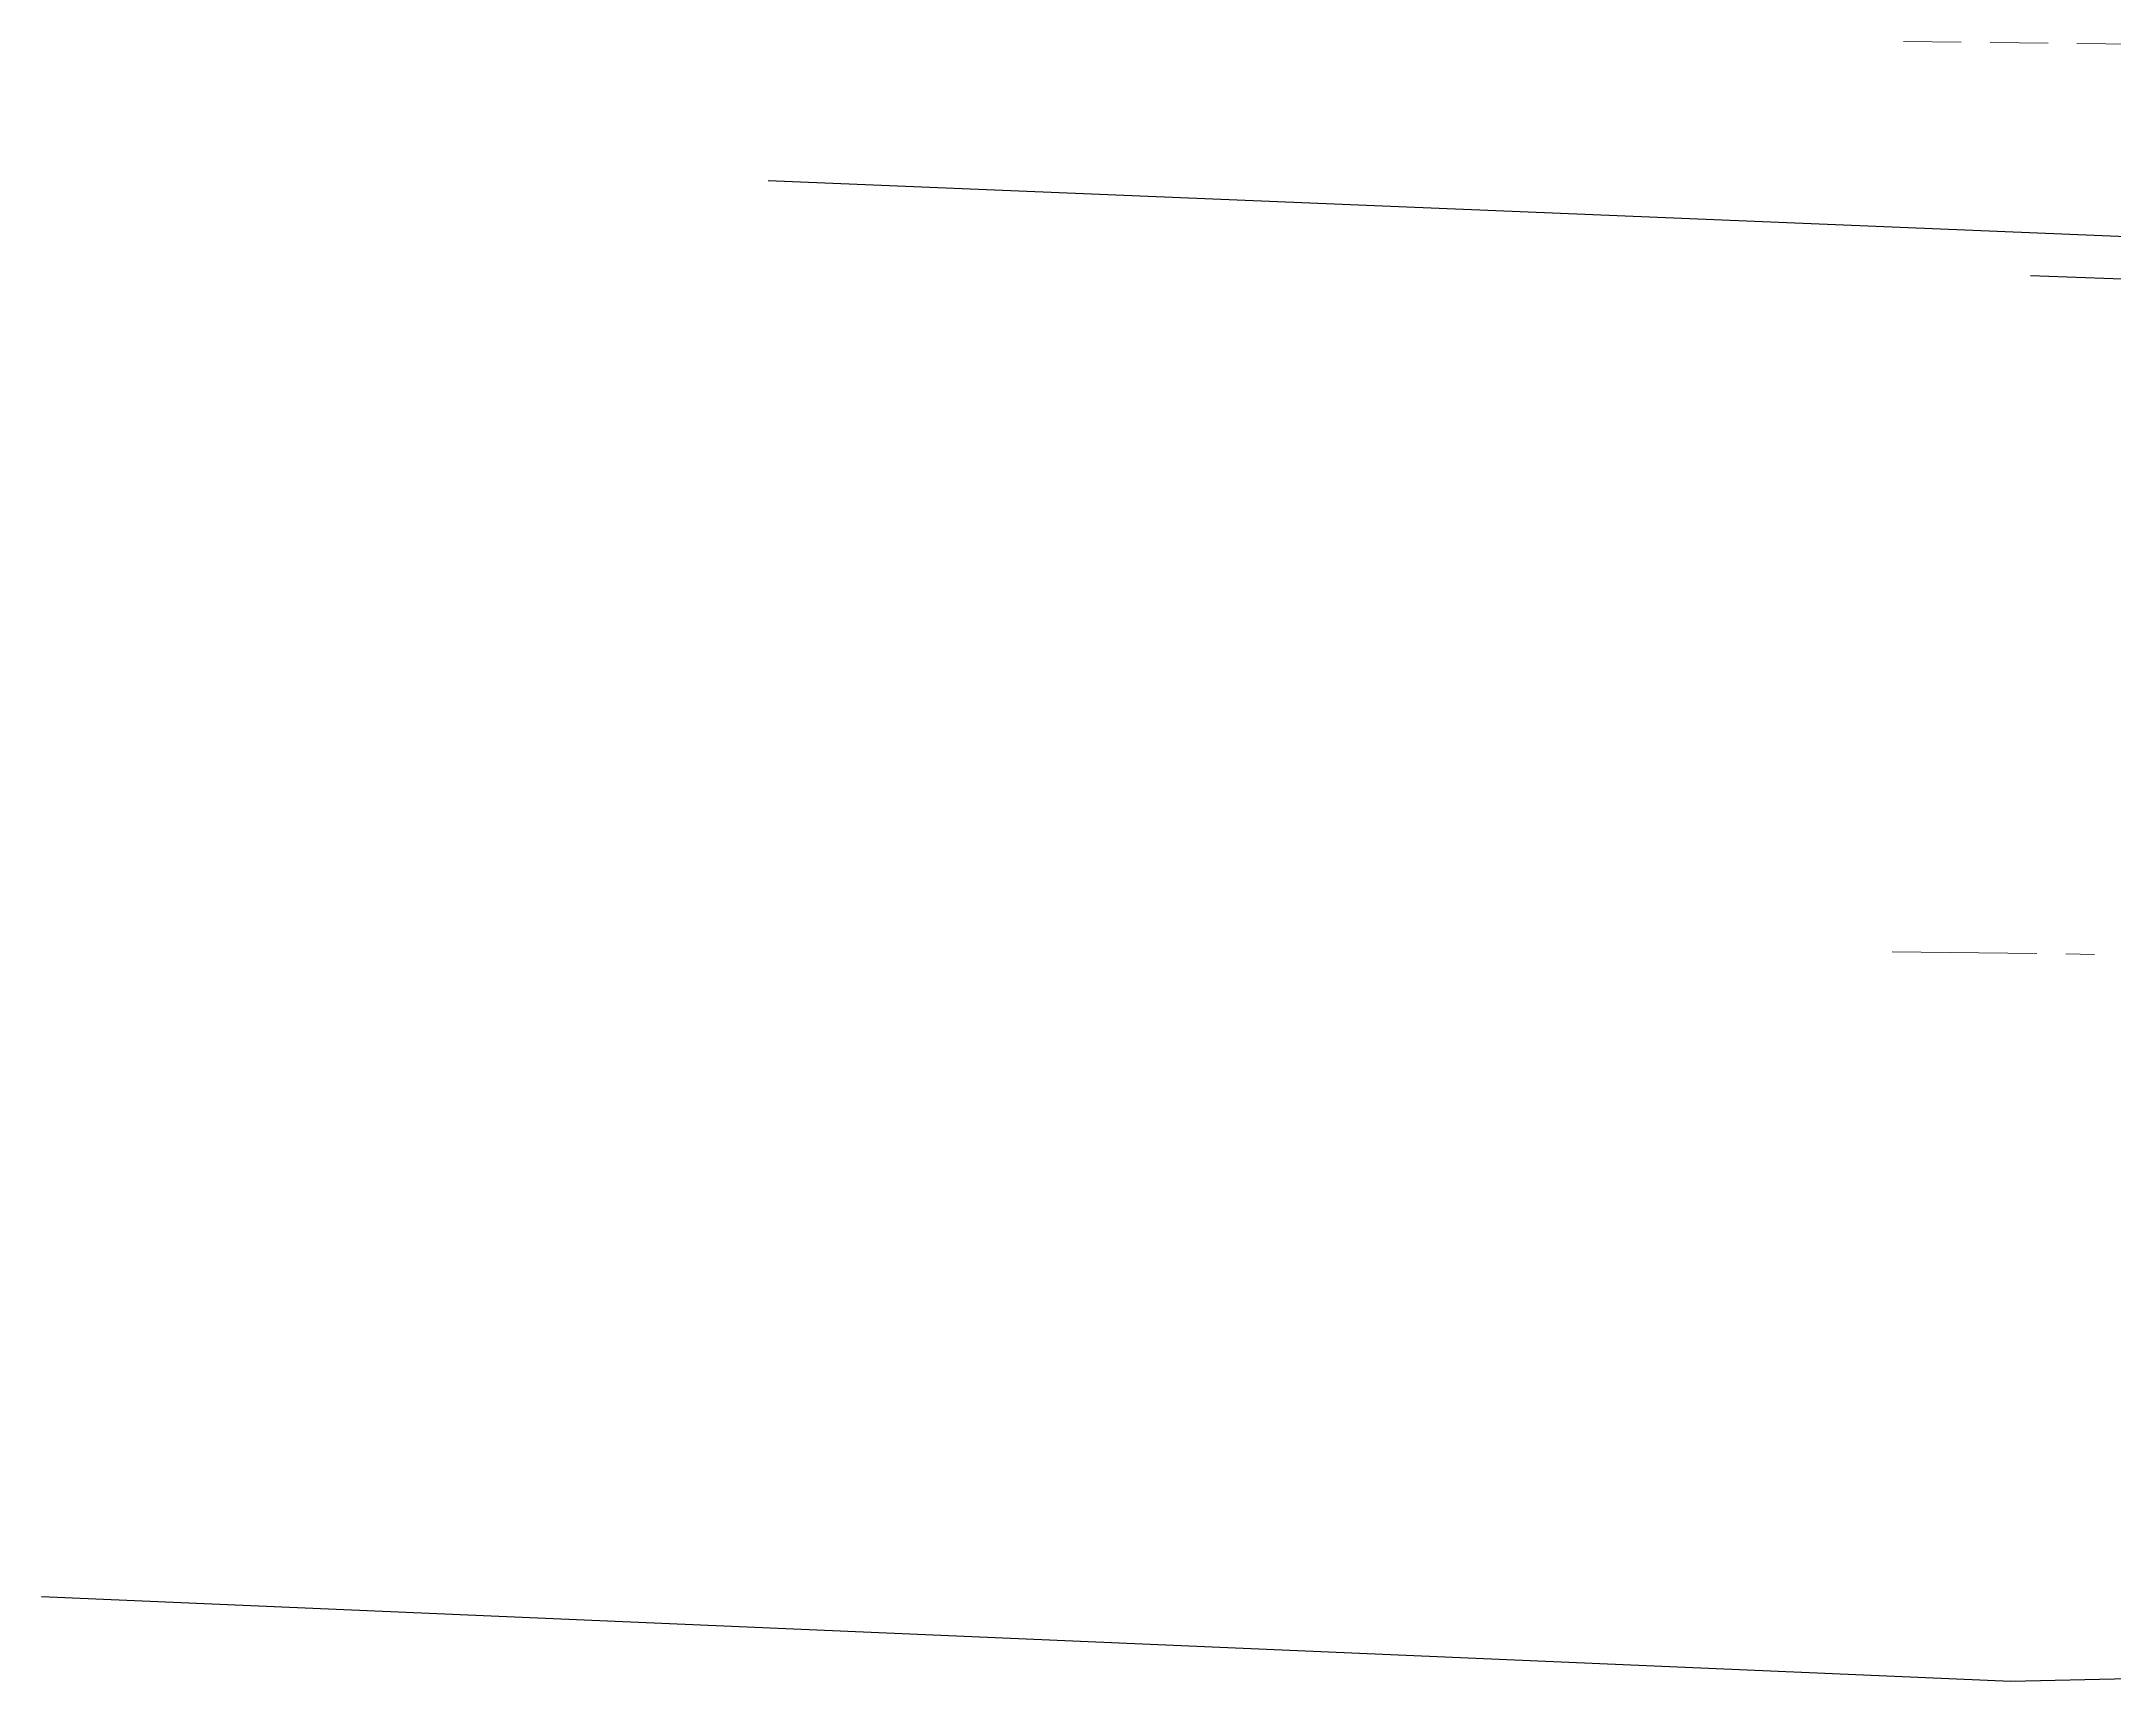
# Model space of a CAD drawing. Header units: inches. Extents: x 2 to 197762, y -33236 to 9.
# Drawn here: x 101055 to 103297, y -18493 to -16720 of the extents above; entities that cross this region are included whole.
import ezdxf

# ---------------------------------------------------------------- set-up
doc = ezdxf.new("R2010")
doc.units = ezdxf.units.IN
doc.header["$LTSCALE"] = 5
doc.header["$MEASUREMENT"] = 0
doc.linetypes.add('CENTER', pattern=[2, 1.25, -0.25, 0.25, -0.25])
doc.linetypes.add('DASHED2', pattern=[0.375, 0.25, -0.125])
doc.layers.add('A-WALL', color=7, linetype='Continuous', lineweight=9)

msp = doc.modelspace()

# ---------------------------------------------------------------- linework, layer by layer
for p, q in [((101841.33, -16870.29, -5.61), (104272.53, -16971.02, -56.63)), ((104259.32, -17010.83, -55.89), (103206.01, -16973.52, -59.35)), ((103184.78, -18492.75, 1.52), (101055.5, -18401.34, 1.52)), ((103973.01, -18474.41, 1.52), (103184.78, -18492.75, 1.52))]:
    msp.add_line(p, q)
at = {"layer": 'A-WALL', "linetype": 'DASHED2', "ltscale": 50}
msp.add_line((103068.59, -16720.19), (104391.19, -16736.48), dxfattribs=at)
at = {"layer": 'A-WALL', "linetype": 'CENTER', "ltscale": 25}
msp.add_line((103056.47, -17704.12), (103933.26, -17714.92), dxfattribs=at)

doc.saveas('drawing.dxf')
